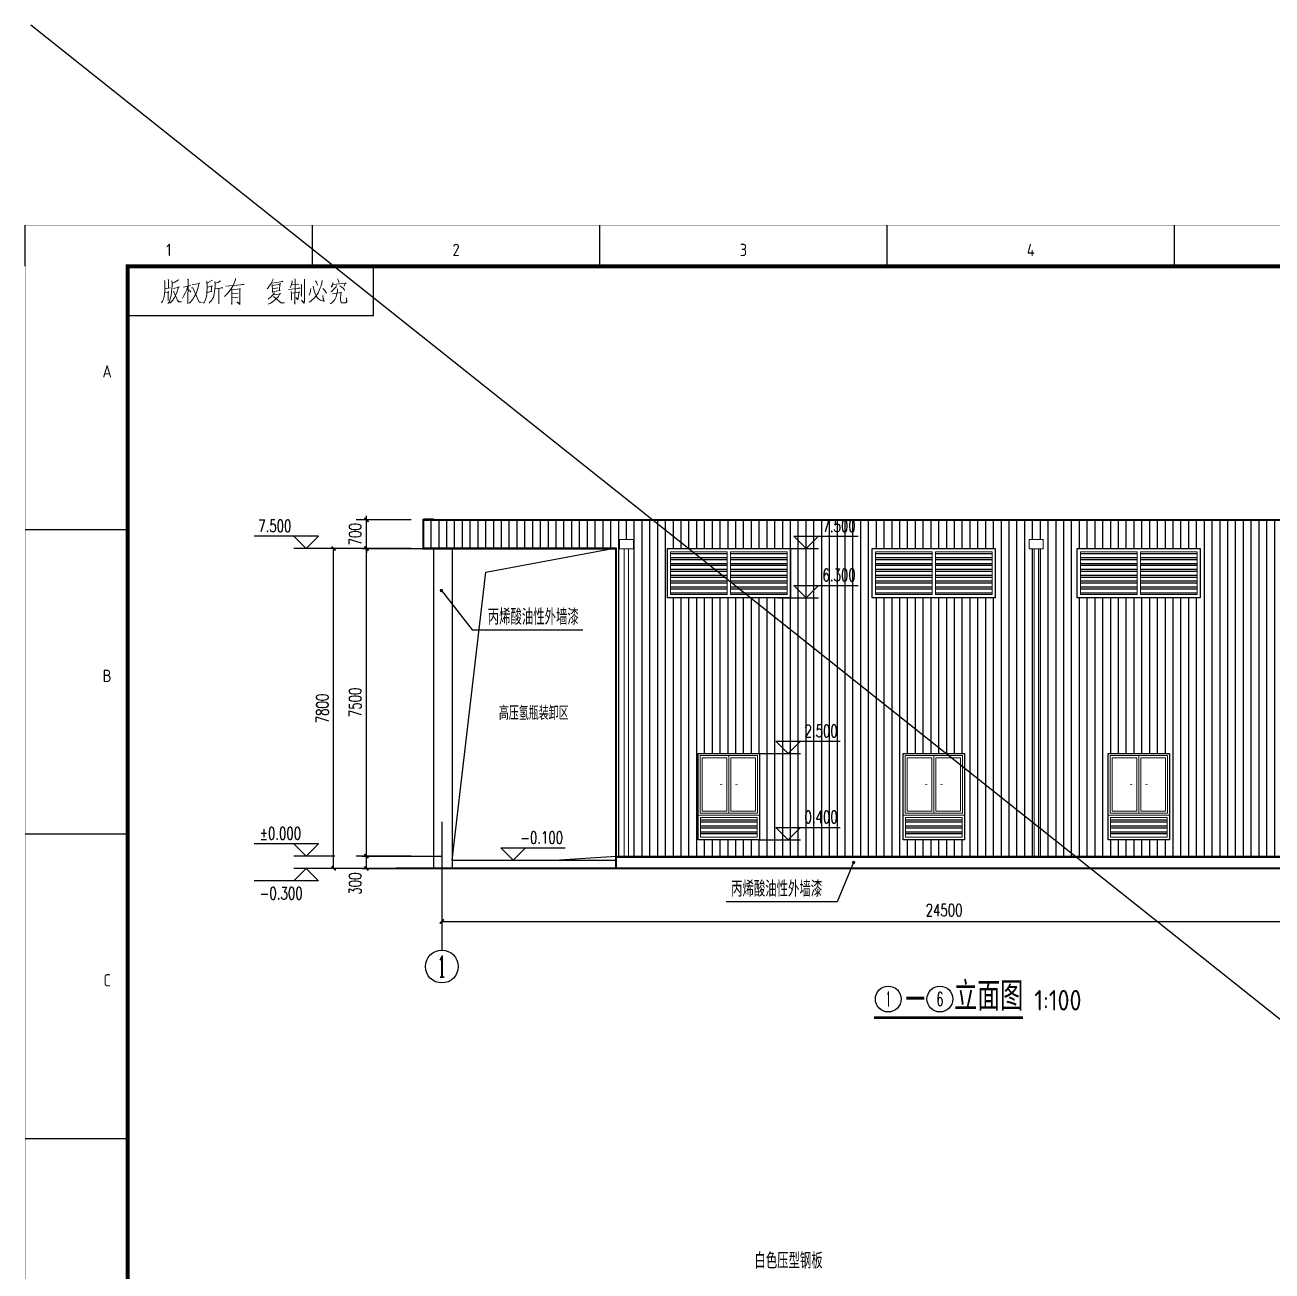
# Model space of a CAD drawing. Extents: x 170390 to 475615, y -37034 to 38097.
# Drawn here: x 383790 to 414210, y 2965 to 33354 of the extents above; entities that cross this region are included whole.
import ezdxf
from ezdxf.enums import TextEntityAlignment as Align

# ---------------------------------------------------------------- set-up
doc = ezdxf.new("R2010")
doc.units = 0
doc.header["$LTSCALE"] = 1000
doc.header["$MEASUREMENT"] = 0
doc.linetypes.add('DOTE', pattern=[2.42, 2, -0.2, 0.02, -0.2])
doc.layers.get('0').update_dxf_attribs({"color": 8})
doc.layers.get('Defpoints').update_dxf_attribs({"color": 8})
for name, color, linetype in [('-人员定位', 6, 'Continuous'), ('AXIS', 8, 'Continuous'), ('AXIS_TEXT', 8, 'Continuous'), ('DIM_ELEV', 8, 'Continuous'), ('DIM_LEAD', 8, 'Continuous'), ('DIM_SYMB', 8, 'Continuous'), ('DOTE', 8, 'DOTE'), ('PUB_DIM', 8, 'Continuous'), ('PUB_HATCH', 8, 'Continuous'), ('PUB_TEXT', 8, 'Continuous'), ('STAIR', 8, 'Continuous'), ('WALL', 8, 'Continuous'), ('轻质板', 8, 'Continuous')]:
    doc.layers.add(name, color=color, linetype=linetype)
for name, color, linetype, lineweight in [('立面1线', 8, 'Continuous', 20), ('立面2线', 8, 'Continuous', 20), ('立面窗线', 8, 'Continuous', 15)]:
    doc.layers.add(name, color=color, linetype=linetype, lineweight=lineweight)
doc.styles.add('_HZTXT', font='txt.shx', dxfattribs={"width": 0.8, "bigfont": 'HZTXT.shx'})
doc.styles.add('_TCH_AXIS', font='COMPLEX.shx', dxfattribs={"bigfont": 'dxt.shx'})
doc.styles.add('_TCH_DIM', font='SIMPLEX', dxfattribs={"bigfont": 'GBCBIG'})
doc.styles.add('_TCH_DIM_T3', font='SIMPLEX', dxfattribs={"width": 0.705882, "bigfont": 'GBCBIG'})
doc.styles.add('COMPLEX', font='COMPLEX')
doc.styles.get("Standard").update_dxf_attribs({"font": 'GBENOR', "bigfont": 'GBCBIG'})
doc.dimstyles.new('_TCH_ARCH&&100', dxfattribs={"dimtxt": 297.5, "dimasz": 100, "dimexe": 250, "dimexo": 300, "dimgap": 126.25, "dimtad": 1, "dimdec": 0, "dimzin": 0, "dimdsep": 46, "dimtxsty": '_TCH_DIM_T3', "dimblk": 'ARCHTICK', "dimcen": 0.09, "dimclrt": 7, "dimazin": 2, "dimtfac": 1, "dimtdec": 0, "dimtix": 1, "dimtmove": 2, "dimatfit": 3, "dimldrblk": 'ARCHTICK', "dimfxl": 0, "dimtolj": 1, "dimtzin": 0, "dimarcsym": 0})
pattern_1 = [(0, (156296.29, 361723.12), (4e-14, 142.875), []), (0, (156343.91, 361675.49), (4e-14, 142.875), [])]
pattern_2 = [(0, (156296.29, 362123.12), (4e-14, 142.875), []), (0, (156343.91, 362075.49), (4e-14, 142.875), [])]

# ---------------------------------------------------------------- blocks, each defined once
blk = doc.blocks.new('GEDI_WK_A1')
at = {"color": 3}
for p, q in [((0, 584), (0, 594)), ((70.08, 584), (70.08, 594)), ((140.17, 584), (140.17, 594)), ((210.25, 584), (210.25, 594)), ((280.33, 584), (280.33, 594)), ((85, 572), (85, 584)), ((25, 572), (85, 572)), ((25, 519.75), (0, 519.75)), ((25, 445.5), (0, 445.5)), ((25, 371.25), (0, 371.25))]:
    blk.add_line(p, q, dxfattribs=at)
for points, const_width in [([(0, 0), (841, 0), (841, 594), (0, 594)], 0.1), ([(25, 10), (831, 10), (831, 584), (25, 584)], 1)]:
    blk.add_lwpolyline(points, close=True, dxfattribs=dict(at, const_width=const_width))
for s, p in [('1', (35.04, 588)), ('2', (105.12, 588)), ('3', (175.21, 588)), ('4', (245.29, 588))]:
    blk.add_text(s, height=3, dxfattribs=at).set_placement(p, align=Align.MIDDLE)
for s, p in [('A', (20, 556.88)), ('B', (20, 482.62)), ('C', (20, 408.38))]:
    blk.add_text(s, height=3, dxfattribs=at).set_placement(p, align=Align.CENTER)
blk = doc.blocks.new('GEDI_Copyright_2012')
at = {"color": 7, "lineweight": 0}
for points in [[(26.28, -2.98), (26.28, -3.23), (26.02, -4.08), (25.76, -4.68), (25.51, -5.08), (25.04, -5.83), (24.36, -6.63), (23.9, -7.13), (23.6, -7.38)], [(35.45, -3.03), (35.49, -3.23), (34.98, -4.18), (34.52, -4.83), (34.26, -5.23), (34.05, -5.53)], [(40.8, -3.03), (40.84, -3.28), (40.8, -9.23), (40.72, -8.88), (40.8, -8.53)], [(51.21, -3.03), (51.47, -3.58), (51.55, -3.93)], [(8.99, -3.43), (9.11, -3.83), (9.11, -5.03), (9.11, -5.93), (9.03, -6.73), (8.9, -7.33), (8.73, -8.03), (8.48, -8.53), (8.22, -8.93)], [(9.16, -5.48), (10.39, -5.28)], [(10.81, -3.53), (10.9, -4.03), (10.9, -4.68), (10.81, -5.53), (10.73, -6.33), (10.6, -7.03), (10.47, -7.68), (10.3, -8.23), (10.09, -8.72), (9.84, -9.08)], [(9.88, -3.13), (9.96, -3.43), (9.96, -5.33)], [(11.2, -5.43), (12.56, -5.08), (12.47, -4.93), (12.26, -5.58), (12, -6.38), (11.75, -6.98), (11.45, -7.63), (11.03, -8.23), (10.6, -8.68), (10.26, -9.03)], [(12.43, -3.23), (12.34, -3.38), (11.53, -3.88), (10.98, -4.13)], [(11.15, -6.08), (12.34, -8.63), (13.15, -8.68), (12.38, -8.58), (12.17, -8.28)], [(14.72, -4.88), (14.42, -5.73), (14.08, -6.43), (13.74, -7.13), (13.45, -7.63), (13.36, -7.78)], [(13.62, -5.08), (15.4, -4.68)], [(14.64, -3.13), (14.81, -3.38), (14.76, -3.33), (14.72, -9.13), (14.68, -8.72), (14.72, -8.13)], [(14.72, -5.63), (15.27, -6.03), (15.4, -6.33)], [(15.7, -4.48), (17.52, -4.18), (17.44, -4.03), (17.27, -4.68), (17.1, -5.43), (16.93, -5.93), (16.76, -6.43), (16.55, -6.93), (16.21, -7.48), (15.91, -7.98), (15.61, -8.43), (15.32, -8.72), (15.02, -8.98)], [(15.61, -5.23), (15.87, -5.28), (17.44, -8.72), (18.2, -8.83), (17.44, -8.63), (17.14, -8.08)], [(20.67, -3.38), (20.5, -3.48), (19.35, -4.13), (19.27, -3.73), (19.4, -4.13), (19.4, -5.43), (19.35, -6.23), (19.31, -6.78), (19.22, -7.33), (19.1, -7.83), (18.93, -8.33), (18.72, -8.68), (18.54, -8.98)], [(19.48, -6.38), (19.56, -6.33), (20.54, -6.18), (20.41, -6.23), (20.54, -4.68), (20.63, -4.88), (19.44, -5.13)], [(22.67, -3.58), (21.99, -3.98), (21.35, -4.13), (21.26, -3.73), (21.35, -4.33), (21.31, -4.93), (21.26, -5.58), (21.22, -6.13), (21.13, -6.63), (21.05, -7.18), (20.92, -7.58), (20.71, -7.88), (20.5, -8.23), (20.28, -8.53), (20.07, -8.78), (19.86, -8.98)], [(21.31, -5.53), (23.22, -5.23), (23.09, -5.18), (22.88, -5.28)], [(22.28, -5.43), (22.28, -9.13), (22.24, -8.88), (22.28, -8.48)], [(23.98, -4.83), (28.4, -4.43), (28.14, -4.33)], [(25.34, -5.53), (25.43, -5.73), (25.38, -9.03), (25.38, -9.33), (25.34, -9.03), (25.38, -8.68)], [(25.43, -5.73), (27.38, -5.53), (27.38, -5.43), (27.47, -5.53), (27.38, -5.58), (27.38, -9.08), (27.34, -9.28), (26.66, -8.63), (27.34, -9.18)], [(28.14, -4.33), (27.8, -4.48)], [(35.11, -4.08), (36.34, -3.93), (37.87, -3.68), (37.75, -3.63), (37.49, -3.73)], [(35.24, -4.43), (35.28, -4.73), (35.32, -5.58), (35.32, -6.38), (35.28, -6.23), (37.19, -5.93), (37.07, -5.93), (37.15, -4.23), (37.28, -4.38), (35.28, -4.68)], [(36.64, -5.28), (35.36, -5.48)], [(39.27, -5.63), (42.08, -5.33), (42.03, -5.33), (41.87, -5.28), (41.65, -5.38)], [(40.12, -3.58), (40.16, -3.88), (39.83, -4.93), (39.66, -5.23)], [(40.12, -4.48), (41.74, -4.33)], [(42.33, -4.33), (42.42, -4.58), (42.42, -7.33), (42.33, -6.83), (42.37, -6.53)], [(43.1, -3.13), (43.18, -3.43), (43.14, -8.23), (43.14, -8.53), (43.1, -8.78), (43.05, -8.88), (42.97, -8.98), (42.37, -8.23), (43.05, -8.88)], [(47.43, -3.48), (47.39, -4.03), (47.17, -4.73), (47, -5.28), (46.71, -5.88), (46.45, -6.48), (46.2, -6.88), (45.86, -7.38), (45.47, -7.78), (45.09, -8.13), (44.67, -8.48), (44.24, -8.72)], [(44.67, -5.43), (44.63, -5.93), (44.5, -6.48), (44.37, -6.83), (44.24, -7.03)], [(45.26, -4.88), (45.43, -5.63), (45.56, -6.18), (45.77, -6.68), (45.99, -7.23), (46.24, -7.63), (46.58, -7.93), (47.05, -8.28), (47.51, -8.43), (47.81, -8.48), (47.94, -8.48), (47.73, -7.78), (47.64, -7.13), (47.81, -8.48)], [(45.82, -3.53), (46.07, -3.93), (46.24, -4.28), (46.32, -4.48), (46.32, -4.63)], [(47.64, -5.43), (48.07, -5.93), (48.36, -6.28), (48.49, -6.58)], [(51.21, -5.48), (51.21, -5.83), (51.08, -6.58), (50.95, -7.03), (50.83, -7.43), (50.7, -7.78), (50.53, -8.13), (50.32, -8.43), (50.06, -8.68), (49.77, -8.93), (49.43, -9.18)], [(50.91, -4.68), (50.83, -4.98), (50.44, -5.43), (50.06, -5.83), (49.81, -6.03), (49.55, -6.23)], [(50.06, -3.98), (50.02, -4.33), (49.94, -4.58), (49.85, -4.83), (49.77, -4.98), (49.68, -5.03), (50.02, -4.43), (53.29, -4.13), (53.16, -4.03), (52.78, -4.83)], [(51.76, -4.78), (52.27, -5.13), (52.65, -5.43), (52.83, -5.68), (52.91, -5.88)], [(9.11, -6.38), (10.01, -6.28), (9.92, -6.13), (9.92, -8.38), (9.88, -8.08), (9.88, -7.68)], [(26.96, -6.58), (25.47, -6.73)], [(25.47, -7.68), (26.96, -7.53)], [(35.71, -6.38), (35.71, -6.53), (34.98, -7.43), (34.56, -7.78), (34.26, -8.03)], [(35.62, -6.88), (35.75, -6.98), (37.28, -6.68), (37.23, -6.53), (36.77, -7.33), (36.47, -7.68), (36.17, -7.98), (35.71, -8.38), (35.28, -8.72), (34.81, -8.98), (34.26, -9.23)], [(35.54, -7.38), (35.62, -7.43), (37.57, -8.98), (38.3, -8.93), (37.57, -8.93), (37.32, -8.78)], [(39.87, -6.13), (39.95, -6.68), (39.95, -6.78), (40, -8.28), (39.95, -7.98), (40, -7.73)], [(40, -6.58), (41.95, -6.28), (41.82, -6.13), (41.74, -6.53), (41.69, -7.18), (41.61, -7.63), (41.57, -7.93), (41.44, -8.08), (41.06, -7.58), (41.48, -8.03)], [(49.98, -6.68), (52.19, -6.43), (52.06, -6.28), (52.02, -6.58), (51.93, -8.18), (51.97, -8.63), (52.06, -8.78), (52.19, -8.88), (52.4, -8.88), (52.61, -8.88), (53.21, -8.88), (53.42, -8.78), (53.46, -8.72), (53.42, -7.68), (53.42, -8.78)]]:
    blk.add_lwpolyline(points, dxfattribs=at)
blk = doc.blocks.new('_ArchTick')
at = {"color": 0, "linetype": 'ByBlock', "const_width": 0.4}
blk.add_lwpolyline([(-0.5, -0.5), (0.5, 0.5)], dxfattribs=at)
blk = doc.blocks.new('*D64')
at = {"layer": 'Defpoints', "color": 0, "transparency": 16777216}
for p in [(391320, 20584), (392250, 20584), (392250, 12784)]:
    blk.add_point(p, dxfattribs=at)
at = {"layer": 'PUB_DIM', "color": 0, "lineweight": -2, "transparency": 16777216}
for p, q in [((391950, 20584), (391070, 20584)), ((391320, 12784), (391320, 20584)), ((391950, 12784), (391070, 12784))]:
    blk.add_line(p, q, dxfattribs=at)
at = {"layer": 'PUB_DIM', "color": 0, "lineweight": -2, "transparency": 16777216, "xscale": 100, "yscale": 100, "zscale": 100}
for p, rotation in [((391320, 20584), 90), ((391320, 12784), 270)]:
    blk.add_blockref('_ArchTick', p, dxfattribs=dict(at, rotation=rotation))
at = {"layer": 'PUB_DIM', "color": 7, "transparency": 16777216, "insert": (391045, 16684), "char_height": 297.5, "attachment_point": 5, "rotation": 90, "style": '_TCH_DIM_T3'}
blk.add_mtext('\\A1;7800', dxfattribs=at)
blk = doc.blocks.new('*D65')
at = {"layer": 'Defpoints', "color": 0, "transparency": 16777216}
for p in [(392120, 13084), (393510, 13084), (393510, 12784)]:
    blk.add_point(p, dxfattribs=at)
at = {"layer": 'PUB_DIM', "color": 0, "lineweight": -2, "transparency": 16777216}
for p, q in [((393210, 13084), (391870, 13084)), ((392120, 12784), (392120, 13084)), ((393210, 12784), (391870, 12784))]:
    blk.add_line(p, q, dxfattribs=at)
at = {"layer": 'PUB_DIM', "color": 0, "lineweight": -2, "transparency": 16777216, "xscale": 100, "yscale": 100, "zscale": 100}
for p, rotation in [((392120, 13084), 90), ((392120, 12784), 270)]:
    blk.add_blockref('_ArchTick', p, dxfattribs=dict(at, rotation=rotation))
at = {"layer": 'PUB_DIM', "color": 7, "transparency": 16777216, "insert": (391845, 12414), "char_height": 297.5, "attachment_point": 5, "rotation": 90, "style": '_TCH_DIM_T3'}
blk.add_mtext('\\A1;300', dxfattribs=at)
blk = doc.blocks.new('*D66')
at = {"layer": 'Defpoints', "color": 0, "transparency": 16777216}
for p in [(392120, 20584), (393510, 20584), (393510, 13084)]:
    blk.add_point(p, dxfattribs=at)
at = {"layer": 'PUB_DIM', "color": 0, "lineweight": -2, "transparency": 16777216}
for p, q in [((393210, 20584), (391870, 20584)), ((392120, 13084), (392120, 20584)), ((393210, 13084), (391870, 13084))]:
    blk.add_line(p, q, dxfattribs=at)
at = {"layer": 'PUB_DIM', "color": 0, "lineweight": -2, "transparency": 16777216, "xscale": 100, "yscale": 100, "zscale": 100}
for p, rotation in [((392120, 20584), 90), ((392120, 13084), 270)]:
    blk.add_blockref('_ArchTick', p, dxfattribs=dict(at, rotation=rotation))
at = {"layer": 'PUB_DIM', "color": 7, "transparency": 16777216, "insert": (391845, 16834), "char_height": 297.5, "attachment_point": 5, "rotation": 90, "style": '_TCH_DIM_T3'}
blk.add_mtext('\\A1;7500', dxfattribs=at)
blk = doc.blocks.new('*D67')
at = {"layer": 'Defpoints', "color": 0, "transparency": 16777216}
for p in [(392120, 21284), (393510, 21284), (393510, 20584)]:
    blk.add_point(p, dxfattribs=at)
at = {"layer": 'PUB_DIM', "color": 0, "lineweight": -2, "transparency": 16777216}
for p, q in [((392120, 21284), (392120, 21384)), ((393210, 21284), (391870, 21284)), ((392120, 20584), (392120, 21284)), ((393210, 20584), (391870, 20584)), ((392120, 20584), (392120, 20484))]:
    blk.add_line(p, q, dxfattribs=at)
at = {"layer": 'PUB_DIM', "color": 0, "lineweight": -2, "transparency": 16777216, "xscale": 100, "yscale": 100, "zscale": 100}
for p, rotation in [((392120, 21284), 270), ((392120, 20584), 90)]:
    blk.add_blockref('_ArchTick', p, dxfattribs=dict(at, rotation=rotation))
at = {"layer": 'PUB_DIM', "color": 7, "transparency": 16777216, "insert": (391845, 20934), "char_height": 297.5, "attachment_point": 5, "rotation": 90, "style": '_TCH_DIM_T3'}
blk.add_mtext('\\A1;700', dxfattribs=at)
blk = doc.blocks.new('*D98')
at = {"layer": 'AXIS', "color": 0, "lineweight": -2, "transparency": 16777216}
for p, q in [((393960, 12332), (393960, 11241)), ((418460, 12332), (418460, 11241)), ((393960, 11491), (418460, 11491))]:
    blk.add_line(p, q, dxfattribs=at)
at = {"layer": 'Defpoints', "color": 0, "transparency": 16777216}
for p in [(393960, 12632), (418460, 12632), (418460, 11491)]:
    blk.add_point(p, dxfattribs=at)
at = {"layer": 'AXIS', "color": 0, "lineweight": -2, "transparency": 16777216, "xscale": 100, "yscale": 100, "zscale": 100, "rotation": 180}
blk.add_blockref('_ArchTick', (393960, 11491), dxfattribs=at)
at = {"layer": 'AXIS', "color": 0, "lineweight": -2, "transparency": 16777216, "xscale": 100, "yscale": 100, "zscale": 100}
blk.add_blockref('_ArchTick', (418460, 11491), dxfattribs=at)
at = {"layer": 'AXIS', "color": 7, "transparency": 16777216, "insert": (406210, 11766), "char_height": 297.5, "attachment_point": 5, "style": '_TCH_DIM_T3'}
blk.add_mtext('\\A1;24500', dxfattribs=at)
blk = doc.blocks.new('_AXISO')
blk.add_circle((0, 0), 0.5)
at = {"layer": 'AXIS_TEXT', "style": 'COMPLEX', "width": 1.041667}
blk.add_attdef('A', text='', height=0.56, dxfattribs=at).set_placement((-0.25, -0.28), (0.25, -0.28), align=Align.FIT)

msp = doc.modelspace()

# ---------------------------------------------------------------- hatches: boundary and pattern name
at = {"layer": 'PUB_HATCH'}
h = msp.add_hatch(dxfattribs=at)
h.set_pattern_fill('ANSI32,_O', color=256, scale=30, angle=315)
h.set_pattern_definition(pattern_2)
h.paths.add_polyline_path([(400919.9, 19463.9), (400919.9, 20503.9), (399539.9, 20503.9), (399539.9, 19463.9)])
h.paths.add_polyline_path([(400999.9, 20503.9), (400999.9, 19463.9), (402379.9, 19463.9), (402379.9, 20503.9)])
h = msp.add_hatch(dxfattribs=at)
h.set_pattern_fill('ANSI32,_O', color=256, scale=30, angle=315)
h.set_pattern_definition(pattern_2)
h.paths.add_polyline_path([(405999.9, 20503.9), (405999.9, 19463.9), (407379.9, 19463.9), (407379.9, 20503.9)])
h.paths.add_polyline_path([(405919.9, 19463.9), (405919.9, 20503.9), (404539.9, 20503.9), (404539.9, 19463.9)])
h = msp.add_hatch(dxfattribs=at)
h.set_pattern_fill('ANSI32,_O', color=256, scale=30, angle=315)
h.set_pattern_definition(pattern_2)
h.paths.add_polyline_path([(410919.9, 19463.9), (410919.9, 20503.9), (409539.9, 20503.9), (409539.9, 19463.9)])
h.paths.add_polyline_path([(410999.9, 20503.9), (410999.9, 19463.9), (412379.9, 19463.9), (412379.9, 20503.9)])
h = msp.add_hatch(dxfattribs=at)
h.set_pattern_fill('ANSI32,_O', color=256, scale=30, angle=315)
h.set_pattern_definition(pattern_1)
h.paths.add_polyline_path([(401649.9, 13575.5), (401649.9, 14055.5), (400269.9, 14055.5), (400269.9, 13575.5)])
h = msp.add_hatch(dxfattribs=at)
h.set_pattern_fill('ANSI32,_O', color=256, scale=30, angle=315)
h.set_pattern_definition(pattern_1)
h.paths.add_polyline_path([(406649.9, 13575.5), (406649.9, 14055.5), (405269.9, 14055.5), (405269.9, 13575.5)])
h = msp.add_hatch(dxfattribs=at)
h.set_pattern_fill('ANSI32,_O', color=256, scale=30, angle=315)
h.set_pattern_definition(pattern_1)
h.paths.add_polyline_path([(411649.9, 13575.5), (411649.9, 14055.5), (410269.9, 14055.5), (410269.9, 13575.5)])
at = {"layer": '轻质板'}
h = msp.add_hatch(dxfattribs=at)
h.set_pattern_fill('LINE', color=256, scale=200, angle=90, style=0)
h.set_pattern_definition([(90, (393509.95, 13083.89), (-190.5, 1e-14), [])])
h.paths.add_polyline_path([(408410, 20578.9), (408289, 20578.9), (408289, 20803.9), (408630.9, 20803.9), (408630.9, 20578.9), (408510, 20578.9), (408510, 13083.9), (418360, 13083.9), (418360, 20578.9), (418239, 20578.9), (418239, 20803.9), (418580.9, 20803.9), (418580.9, 20578.9), (418460, 20578.9), (418460, 13083.9), (418910, 13083.9), (418910, 21283.9), (413960, 21283.9), (393510, 21283.9), (393510, 20603.9), (398210, 20603.9), (398210, 13083.9), (398410, 13083.9), (398410, 20578.9), (398289, 20578.9), (398289, 20803.9), (398630.9, 20803.9), (398630.9, 20578.9), (398510, 20578.9), (398510, 13083.9), (408410, 13083.9)])
h.paths.add_polyline_path([(405209.9, 15583.9), (406709.9, 15583.9), (406709.9, 13483.9), (405209.9, 13483.9)], flags=16)
h.paths.add_polyline_path([(404459.9, 19383.9), (404459.9, 20583.9), (407459.9, 20583.9), (407459.9, 19383.9)], flags=16)
h.paths.add_polyline_path([(402459.9, 19383.9), (399459.9, 19383.9), (399459.9, 20583.9), (402459.9, 20583.9)], flags=16)
h.paths.add_polyline_path([(401709.9, 15583.9), (401709.9, 13483.9), (400209.9, 13483.9), (400209.9, 15583.9)], flags=16)
h.paths.add_polyline_path([(409459.9, 19383.9), (409459.9, 20583.9), (412459.9, 20583.9), (412459.9, 19383.9)], flags=16)
h.paths.add_polyline_path([(410209.9, 15583.9), (411709.9, 15583.9), (411709.9, 13483.9), (410209.9, 13483.9)], flags=16)
h.paths.add_polyline_path([(414459.9, 19383.9), (414459.9, 20583.9), (417459.9, 20583.9), (417459.9, 19383.9)], flags=16)
h.paths.add_polyline_path([(415210, 15583.9), (416710, 15583.9), (416710, 13483.9), (415210, 13483.9)], flags=16)
h.paths.add_polyline_path([(417680, 15413.9), (417910, 15413.9), (417910, 15353.9), (417680, 15353.9)], flags=16)

# ---------------------------------------------------------------- linework, layer by layer
at = {"layer": '-人员定位'}
msp.add_line((383933.4, 33354.2), (472387.9, -37034.2), dxfattribs=at)
at = {"color": 4}
for p, q in [((393760, 20603.9), (393760, 12783.9)), ((394210, 20603.9), (394210, 12783.9)), ((394210, 12983.9), (398210, 12983.9))]:
    msp.add_line(p, q, dxfattribs=at)
for p, q in [((398210, 20603.9), (398210, 12783.9)), ((398210, 13083.9), (418910, 13083.9)), ((392010, 12783.9), (420410, 12783.9))]:
    msp.add_line(p, q)
msp.add_lwpolyline([(393760, 21303.9), (393510, 21303.9), (393510, 20603.9), (398210, 20603.9)])
at = {"color": 252}
msp.add_lwpolyline([(394210, 12983.9), (395035.5, 20005.6), (398210, 20603.9)], dxfattribs=at)
at = {"color": 0}
for points in [[(399459.9, 20583.9), (402459.9, 20583.9), (402459.9, 19383.9), (399459.9, 19383.9)], [(404459.9, 20583.9), (407459.9, 20583.9), (407459.9, 19383.9), (404459.9, 19383.9)], [(409459.9, 20583.9), (412459.9, 20583.9), (412459.9, 19383.9), (409459.9, 19383.9)], [(400209.9, 15583.9), (401709.9, 15583.9), (401709.9, 13483.9), (400209.9, 13483.9)], [(405209.9, 15583.9), (406709.9, 15583.9), (406709.9, 13483.9), (405209.9, 13483.9)], [(410209.9, 15583.9), (411709.9, 15583.9), (411709.9, 13483.9), (410209.9, 13483.9)]]:
    msp.add_lwpolyline(points, close=True, dxfattribs=at)
at = {"layer": 'AXIS'}
msp.add_line((393960, 12631.5), (393960, 10790.8), dxfattribs=at)
at = {"layer": 'DIM_ELEV'}
for p, q in [((390949.6, 20883.9), (389384.6, 20883.9)), ((390649.6, 20583.9), (390349.6, 20883.9)), ((390649.6, 20583.9), (390949.6, 20883.9)), ((402848.2, 20583.9), (402548.2, 20883.9)), ((402548.2, 20883.9), (404113.2, 20883.9)), ((402848.2, 20583.9), (403148.2, 20883.9)), ((391349.6, 20583.9), (390349.6, 20583.9)), ((402148.2, 20583.9), (403148.2, 20583.9)), ((402848.2, 19383.9), (402548.2, 19683.9)), ((402548.2, 19683.9), (404113.2, 19683.9)), ((402848.2, 19383.9), (403148.2, 19683.9)), ((402148.2, 19383.9), (403148.2, 19383.9)), ((402409.9, 15583.9), (402109.9, 15883.9)), ((402109.9, 15883.9), (403674.9, 15883.9)), ((402409.9, 15583.9), (402709.9, 15883.9)), ((401709.9, 15583.9), (402709.9, 15583.9)), ((402409.9, 13483.9), (402109.9, 13783.9)), ((402109.9, 13783.9), (403674.9, 13783.9)), ((402409.9, 13483.9), (402709.9, 13783.9)), ((401709.9, 13483.9), (402709.9, 13483.9)), ((390949.6, 13383.9), (389384.6, 13383.9)), ((390649.6, 13083.9), (390349.6, 13383.9)), ((391349.6, 13083.9), (390349.6, 13083.9)), ((390649.6, 13083.9), (390949.6, 13383.9)), ((395698.8, 12983.9), (395398.8, 13283.9)), ((395398.8, 13283.9), (396963.8, 13283.9)), ((395698.8, 12983.9), (395998.8, 13283.9)), ((390649.6, 12783.9), (390349.6, 12483.9)), ((391349.6, 12783.9), (390349.6, 12783.9)), ((390649.6, 12783.9), (390949.6, 12483.9)), ((390949.6, 12483.9), (389384.6, 12483.9))]:
    msp.add_line(p, q, dxfattribs=at)
at = {"layer": 'DIM_LEAD'}
for p, q in [((393948, 19560.6), (394699.2, 18603.8)), ((394699.2, 18603.8), (397402.4, 18603.8)), ((404002.7, 12929.6), (403598.2, 11972.8)), ((403598.2, 11972.8), (400895, 11972.8))]:
    msp.add_line(p, q, dxfattribs=at)
at = {"layer": 'DIM_LEAD', "const_width": 40}
for points in [[(393935.7, 19576.3, 1), (393960.4, 19544.8, 1)], [(404010.5, 12948, 1), (403995, 12911.1, 1)]]:
    msp.add_lwpolyline(points, format="xyb", close=True, dxfattribs=at)
at = {"layer": 'DIM_SYMB', "const_width": 70}
msp.add_lwpolyline([(404498.1, 9143.7), (408132.6, 9143.7)], dxfattribs=at)
at = {"layer": 'DIM_SYMB', "color": 7}
for centre in [(404848.1, 9598.7), (406108.1, 9598.7)]:
    msp.add_circle(centre, 315, dxfattribs=at)
at = {"layer": 'DOTE'}
for p, q in [((392010, 20583.9), (393960, 20583.9)), ((393960, 13922), (393960, 12631.5)), ((392010, 13083.9), (393960, 13083.9))]:
    msp.add_line(p, q, dxfattribs=at)
at = {"layer": 'STAIR', "color": 2}
msp.add_line((396710, 12983.9), (398210, 13083.9), dxfattribs=at)
at = {"layer": 'WALL'}
msp.add_line((393760, 21283.9), (413960, 21283.9), dxfattribs=at)
at = {"layer": '立面1线', "const_width": 50}
for points in [[(393760, 20583.9), (393760, 20583.9), (393510, 20583.9), (393510, 21283.9), (413960, 21283.9), (413960, 21283.9), (418910, 21283.9), (418910, 13063.9), (398210, 13063.9), (398210, 20583.9), (393760, 20583.9)], [(398210, 13083.9), (398210, 12783.9)], [(392830.9, 12783.9), (420378.3, 12783.9)]]:
    msp.add_lwpolyline(points, dxfattribs=at)
at = {"layer": '立面2线'}
for p, q in [((398410, 20578.9), (398410, 13083.9)), ((398510, 20578.9), (398510, 13083.9)), ((408410, 20578.9), (408410, 13083.9)), ((408510, 20578.9), (408510, 13083.9))]:
    msp.add_line(p, q, dxfattribs=at)
for points in [[(398289, 20803.9), (398630.9, 20803.9), (398630.9, 20578.9), (398289, 20578.9)], [(408289, 20803.9), (408630.9, 20803.9), (408630.9, 20578.9), (408289, 20578.9)]]:
    msp.add_lwpolyline(points, close=True, dxfattribs=at)
at = {"layer": '立面窗线'}
for p, q in [((400919.9, 19463.9), (400919.9, 20503.9)), ((400999.9, 19463.9), (400999.9, 20503.9)), ((405919.9, 19463.9), (405919.9, 20503.9)), ((405999.9, 19463.9), (405999.9, 20503.9)), ((410919.9, 19463.9), (410919.9, 20503.9)), ((410999.9, 19463.9), (410999.9, 20503.9)), ((400959.9, 15533.9), (400959.9, 14133.9)), ((405959.9, 15533.9), (405959.9, 14133.9)), ((410959.9, 15533.9), (410959.9, 14133.9)), ((400909.9, 15483.9), (400909.9, 14183.9)), ((401009.9, 15483.9), (401009.9, 14183.9)), ((405909.9, 15483.9), (405909.9, 14183.9)), ((406009.9, 15483.9), (406009.9, 14183.9)), ((410909.9, 15483.9), (410909.9, 14183.9)), ((411009.9, 15483.9), (411009.9, 14183.9))]:
    msp.add_line(p, q, dxfattribs=at)
for points in [[(399459.9, 19383.9), (402459.9, 19383.9), (402459.9, 20583.9), (399459.9, 20583.9)], [(404459.9, 19383.9), (407459.9, 19383.9), (407459.9, 20583.9), (404459.9, 20583.9)], [(409459.9, 19383.9), (412459.9, 19383.9), (412459.9, 20583.9), (409459.9, 20583.9)], [(401709.9, 14083.9), (400209.9, 14083.9), (400209.9, 15583.9), (401709.9, 15583.9)], [(401659.9, 14133.9), (400259.9, 14133.9), (400259.9, 15533.9), (401659.9, 15533.9)], [(406709.9, 14083.9), (405209.9, 14083.9), (405209.9, 15583.9), (406709.9, 15583.9)], [(406659.9, 14133.9), (405259.9, 14133.9), (405259.9, 15533.9), (406659.9, 15533.9)], [(411709.9, 14083.9), (410209.9, 14083.9), (410209.9, 15583.9), (411709.9, 15583.9)], [(411659.9, 14133.9), (410259.9, 14133.9), (410259.9, 15533.9), (411659.9, 15533.9)], [(400209.9, 13483.9), (401709.9, 13483.9), (401709.9, 14083.9), (400209.9, 14083.9)], [(400269.9, 13543.9), (401649.9, 13543.9), (401649.9, 14023.9), (400269.9, 14023.9)], [(405209.9, 13483.9), (406709.9, 13483.9), (406709.9, 14083.9), (405209.9, 14083.9)], [(405269.9, 13543.9), (406649.9, 13543.9), (406649.9, 14023.9), (405269.9, 14023.9)], [(410209.9, 13483.9), (411709.9, 13483.9), (411709.9, 14083.9), (410209.9, 14083.9)], [(410269.9, 13543.9), (411649.9, 13543.9), (411649.9, 14023.9), (410269.9, 14023.9)]]:
    msp.add_lwpolyline(points, close=True, dxfattribs=at)
for points in [[(400919.9, 20503.9), (399539.9, 20503.9), (399539.9, 19463.9), (400919.9, 19463.9)], [(400999.9, 19463.9), (402379.9, 19463.9), (402379.9, 20503.9), (400999.9, 20503.9)], [(405919.9, 20503.9), (404539.9, 20503.9), (404539.9, 19463.9), (405919.9, 19463.9)], [(405999.9, 19463.9), (407379.9, 19463.9), (407379.9, 20503.9), (405999.9, 20503.9)], [(410919.9, 20503.9), (409539.9, 20503.9), (409539.9, 19463.9), (410919.9, 19463.9)], [(410999.9, 19463.9), (412379.9, 19463.9), (412379.9, 20503.9), (410999.9, 20503.9)], [(400909.9, 14183.9), (400309.9, 14183.9), (400309.9, 15483.9), (400909.9, 15483.9)], [(401009.9, 15483.9), (401609.9, 15483.9), (401609.9, 14183.9), (401009.9, 14183.9)], [(405909.9, 14183.9), (405309.9, 14183.9), (405309.9, 15483.9), (405909.9, 15483.9)], [(406009.9, 15483.9), (406609.9, 15483.9), (406609.9, 14183.9), (406009.9, 14183.9)], [(410909.9, 14183.9), (410309.9, 14183.9), (410309.9, 15483.9), (410909.9, 15483.9)], [(411009.9, 15483.9), (411609.9, 15483.9), (411609.9, 14183.9), (411009.9, 14183.9)]]:
    msp.add_lwpolyline(points, dxfattribs=at)
for points in [[(400514.4, 14833.9, 0, 0, 0), (400831.6, 14833.9, 0, 24, 0), (400741.6, 14833.9, 0, 0, 0)], [(401405.5, 14833.9, 0, 0, 0), (401088.2, 14833.9, 0, 24, 0), (401178.2, 14833.9, 0, 0, 0)], [(405514.4, 14833.9, 0, 0, 0), (405831.6, 14833.9, 0, 24, 0), (405741.6, 14833.9, 0, 0, 0)], [(406405.5, 14833.9, 0, 0, 0), (406088.2, 14833.9, 0, 24, 0), (406178.2, 14833.9, 0, 0, 0)], [(410514.4, 14833.9, 0, 0, 0), (410831.6, 14833.9, 0, 24, 0), (410741.6, 14833.9, 0, 0, 0)], [(411405.5, 14833.9, 0, 0, 0), (411088.2, 14833.9, 0, 24, 0), (411178.2, 14833.9, 0, 0, 0)]]:
    msp.add_lwpolyline(points, format="xyseb", dxfattribs=at)

# ---------------------------------------------------------------- block references
at = {"xscale": 100, "yscale": 100, "zscale": 100}
for name, p in [('GEDI_WK_A1', (383795.4, -30931.7)), ('GEDI_Copyright_2012', (386295.4, 27468.3))]:
    msp.add_blockref(name, p, dxfattribs=at)
at = {"layer": 'AXIS'}
ref = msp.add_blockref('_AXISO', (393960, 10390.8), dxfattribs=dict(at, xscale=800, yscale=800, zscale=800))
ref.add_attrib('A', '1', dxfattribs={"layer": 'AXIS_TEXT', "height": 514.7, "style": '_TCH_AXIS'}).set_placement((393849.7, 10133.4), (394070.3, 10133.4), align=Align.FIT)

# ---------------------------------------------------------------- texts
at = {"layer": 'DIM_ELEV', "color": 7, "style": '_TCH_DIM', "width": 0.705882}
for s, p in [('7.500', (389480.6, 20988.9)), ('7.500', (403243.2, 20988.9)), ('6.300', (403243.2, 19788.9)), ('2.500', (402804.9, 15988.9)), ('0.400', (402804.9, 13888.9)), ('%%P0.000', (389519.6, 13488.9)), ('-0.100', (395873.8, 13388.9)), ('-0.300', (389519.6, 12028.9))]:
    msp.add_text(s, height=297.5, dxfattribs=at).set_placement(p)
at = {"layer": 'DIM_LEAD', "color": 7}
for s, p in [('丙烯酸油性外墙漆', (395078.2, 18723.8)), ('丙烯酸油性外墙漆', (401015, 12092.8)), ('白色压型钢板', (401582.5, 3025.3))]:
    msp.add_text(s, height=385.82, dxfattribs=at).set_placement(p)
at = {"layer": 'DIM_SYMB', "color": 7, "style": '_HZTXT', "width": 0.8}
for s, p in [('立面图', (406458.1, 9318.7)), ('-', (405198.1, 9318.7))]:
    msp.add_text(s, height=700, dxfattribs=at).set_placement(p)
at = {"layer": 'DIM_SYMB', "color": 7, "style": '_HZTXT'}
for s, height, p, p2 in [('1', 365.2, (404799.4, 9416.1), (404896.8, 9416.1)), ('6', 333.5, (406019.2, 9431.9), (406197.1, 9431.9))]:
    msp.add_text(s, height=height, dxfattribs=at).set_placement(p, p2, align=Align.FIT)
at = {"layer": 'DIM_SYMB', "color": 7}
msp.add_text('1:100', height=500, dxfattribs=at).set_placement((408412.6, 9318.7))
at = {"layer": 'PUB_TEXT'}
msp.add_text('高压氢瓶装卸区', height=337.59, dxfattribs=at).set_placement((395350.5, 16404.9, 337350.9))

# ---------------------------------------------------------------- dimensions: what is measured, and where the dimension line sits
at = {"layer": 'AXIS', "color": 3}
dim = msp.add_aligned_dim(p1=(393960, 12631.5), p2=(418460, 12631.5), distance=-1140.8, dimstyle='_TCH_ARCH&&100', dxfattribs=at)
dim.commit()
dim.dimension.update_dxf_attribs({"geometry": '*D98', "text_midpoint": (406210, 11765.8)})
at = {"layer": 'PUB_DIM'}
for p1, p2, distance, picture, middle in [((393510, 20583.9), (393510, 21283.9), 1390.1, '*D67', (391844.9, 20933.9)), ((392250.1, 12783.9), (392250.1, 20583.9), 930.2, '*D64', (391044.9, 16683.9)), ((393510, 13083.9), (393510, 20583.9), 1390.1, '*D66', (391844.9, 16833.9))]:
    dim = msp.add_aligned_dim(p1=p1, p2=p2, distance=distance, dimstyle='_TCH_ARCH&&100', dxfattribs=at)
    dim.commit()
    dim.dimension.update_dxf_attribs({"geometry": picture, "text_midpoint": middle})
dim = msp.add_linear_dim(base=(392119.9, 13083.9), p1=(393510, 12783.9), p2=(393510, 13083.9), angle=90, dimstyle='_TCH_ARCH&&100', dxfattribs=at)
dim.commit()
dim.dimension.update_dxf_attribs({"geometry": '*D65', "text_midpoint": (391844.9, 12413.9), "dimtype": 129})

doc.saveas('drawing.dxf')
